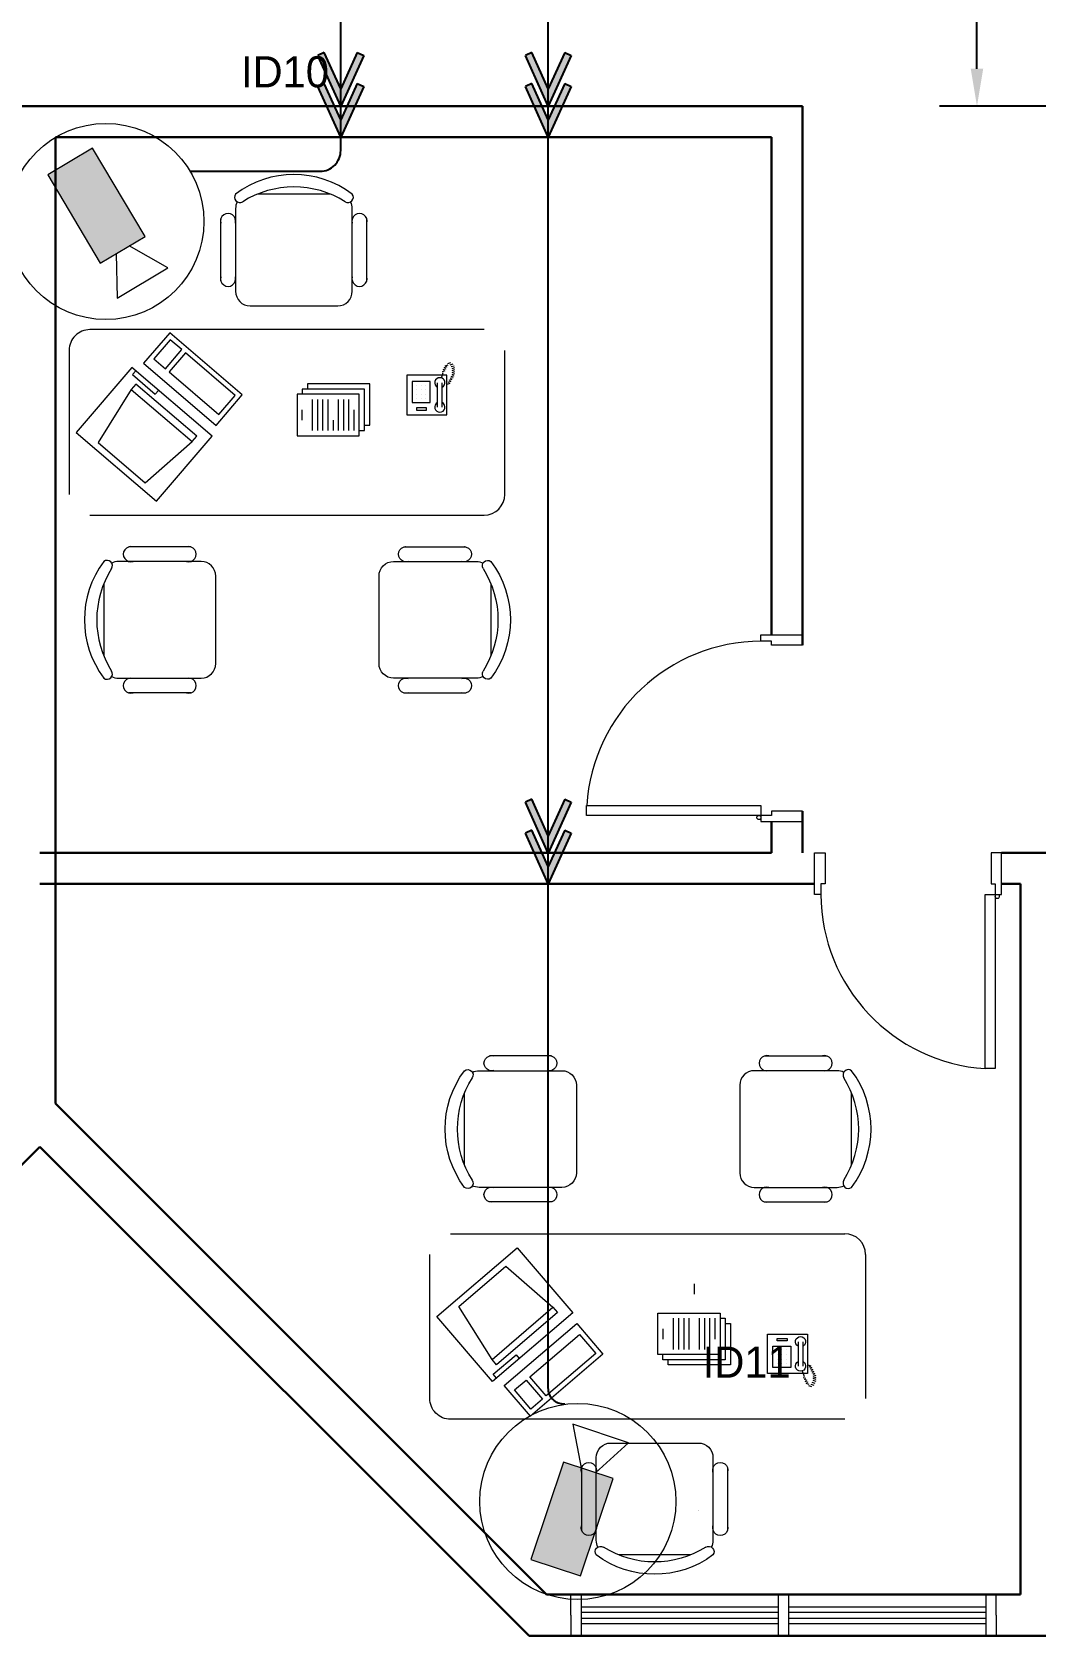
# Model space of a CAD drawing. Extents: x -15 to 352, y 223 to 399.
# Drawn here: x 55.76 to 60.6, y 338.9 to 346.63 of the extents above; entities that cross this region are included whole.
import ezdxf
from ezdxf.enums import TextEntityAlignment as Align

# ---------------------------------------------------------------- set-up
doc = ezdxf.new("R2010")
doc.units = 0
doc.header["$LTSCALE"] = 0.15
doc.layers.get('0').update_dxf_attribs({"color": 252})
doc.layers.get('Defpoints').update_dxf_attribs({"color": 252})
for name, color, linetype in [('0 CCTV', 252, 'Continuous'), ('0 sockets', 252, 'Continuous'), ('AUTOINCR', 7, 'Continuous'), ('CCTV', 4, 'Continuous')]:
    doc.layers.add(name, color=color, linetype=linetype)
for name, color, linetype, lineweight in [('anal', 252, 'Continuous', 20), ('DOOR', 252, 'Continuous', 20), ('E-LT-CKT-NM', 7, 'Continuous', 30), ('sofa', 252, 'Continuous', 9), ('T-CCTV', 7, 'Continuous', 0), ('wall', 252, 'Continuous', 30)]:
    doc.layers.add(name, color=color, linetype=linetype, lineweight=lineweight)
doc.styles.add('SDC-TEXT-ARB', font='sdc-arb.shx')
doc.dimstyles.get("Standard").update_dxf_attribs({"dimtxt": 0.18, "dimasz": 0.18, "dimexe": 0.18, "dimexo": 0.0625, "dimgap": 0.09, "dimtad": 0, "dimtih": 1, "dimtoh": 1, "dimdec": 4, "dimzin": 0, "dimdsep": 46, "dimtxsty": 'Standard', "dimcen": 0.09, "dimadec": 0, "dimazin": 0, "dimtfac": 1, "dimtdec": 4, "dimtofl": 0, "dimtmove": 0, "dimatfit": 3, "dimfxl": 1, "dimtolj": 1, "dimtzin": 0, "dimarcsym": 0})

# ---------------------------------------------------------------- blocks, each defined once
blk = doc.blocks.new('D90')
at = {"layer": 'DOOR'}
for points in [[(0.03, 0.2), (0.03, 1.04), (0.0783, 1.04), (0.0783, 0.2)], [(0.03, 0.2), (0, 0.2), (0, 0), (0.05, 0), (0.05, 0.15), (0.03, 0.15)], [(0.87, 0.2), (0.9, 0.2), (0.9, 0), (0.85, 0), (0.85, 0.15), (0.87, 0.15)]]:
    blk.add_lwpolyline(points, close=True, dxfattribs=at)
blk.add_circle((0.02, 0.21), 0.01, dxfattribs=at)
blk.add_arc((0.0251, 0.1967), 0.8449, 0.22177, 86.38894, dxfattribs=at)
blk = doc.blocks.new('CHAIR7')
for p, q in [((5.12, 15.04), (17.88, 15.04)), ((20, 12), (3, 12)), ((0, 9), (0, -9)), ((23, -7.44), (23, 7.44)), ((3, -12), (20, -12)), ((5.12, -15), (17.88, -15))]:
    blk.add_line(p, q)
for centre, radius, start, end in [((5.56, 13.54), 1.56, 73.7398, 286.2602), ((17.44, 13.54), 1.56, 253.7398, 106.2602), ((3, 9), 3, 90, 180), ((20, 9), 3, 62.4156, 90), ((22.34, 11.12), 1.1, 53.3099, 212.0274), ((4.82, 0), 19.64, 327.5758, 32.4242), ((7, 0), 20, 323.1301, 36.8699), ((3, -9), 3, 180, 270), ((5.56, -13.5), 1.56, 73.7398, 286.2602), ((17.44, -13.5), 1.56, 253.7398, 106.2602), ((20, -9), 3, 270, 297.5844), ((22.34, -11.12), 1.1, 147.9726, 306.6901)]:
    blk.add_arc(centre, radius, start, end)
blk = doc.blocks.new('RECTANG')
for p, q in [((1, 1), (0, 1)), ((0, 1), (0, 0)), ((1, 0), (1, 1)), ((0, 0), (1, 0))]:
    blk.add_line(p, q)
blk = doc.blocks.new('IBMAT', base_point=(61, 306))
for p, q in [((75, 307), (75, 306)), ((81, 307), (75, 307)), ((81, 306), (81, 307))]:
    blk.add_line(p, q)
at = {"xscale": 21, "yscale": 17, "zscale": 21}
blk.add_blockref('RECTANG', (61, 306), dxfattribs=at)
blk = doc.blocks.new('KEYBOARD', base_point=(60, 294))
for p, xscale, yscale, zscale in [((60, 294), 19, 8, 19), ((61, 295), 13, 5, 13), ((75, 295), 3, 5, 3)]:
    blk.add_blockref('RECTANG', p, dxfattribs=dict(xscale=xscale, yscale=yscale, zscale=zscale))
blk = doc.blocks.new('FNCOMP')
for p, q in [((-6.64, 16.23), (-8.5, 3.5)), ((6.08, 16.23), (-6.64, 16.23)), ((8, 3.5), (6.08, 16.23)), ((-8.5, 3.5), (-8.5, 2.04)), ((8, 3.5), (-8.5, 3.5)), ((8, 2.04), (8, 3.5)), ((-8.5, 2.04), (8, 2.04))]:
    blk.add_line(p, q)
at = {"xscale": 1.033846153846154, "yscale": 1.033846153846154, "zscale": 1.033846153846154}
for name, p in [('IBMAT', (-10.86, 0)), ('KEYBOARD', (-10.05, -10.5))]:
    blk.add_blockref(name, p, dxfattribs=at)
blk = doc.blocks.new('FNPHONE')
for p, q in [((-7.29, 6.54), (-7.29, 1.54)), ((-6.29, 6.54), (-6.29, 1.54)), ((-3.87, 4.85), (-3.87, 4.85)), ((-3.87, 3.91), (-3.87, 3.91)), ((-2.94, 4.85), (-2.94, 4.85)), ((-2.94, 3.91), (-2.94, 3.91)), ((-2, 4.85), (-2, 4.85)), ((-2, 3.91), (-2, 3.91)), ((-9.1, 0.22), (-9.7, 0.02)), ((-8.9, 0.62), (-9.5, 0.42)), ((-8.7, 1.02), (-9.3, 0.82)), ((-8.5, 1.42), (-9.1, 1.22)), ((-8.3, 1.82), (-8.9, 1.62)), ((-7.14, 0.56), (-7.5, -0.58)), ((-3.87, 2.97), (-3.87, 2.97)), ((-3.87, 2.03), (-3.87, 2.03)), ((-2.94, 2.97), (-2.94, 2.97)), ((-2.94, 2.03), (-2.94, 2.03)), ((-2, 2.97), (-2, 2.97)), ((-2, 2.03), (-2, 2.03)), ((-9.3, -0.18), (-9.9, -0.38)), ((-9.3, -0.58), (-9.9, -0.78)), ((-9.3, -0.98), (-9.9, -1.18)), ((-9.3, -1.38), (-9.9, -1.58)), ((-9.1, -1.78), (-9.7, -1.98)), ((-8.9, -2.18), (-9.5, -2.38)), ((-8.43, -2.46), (-9.03, -2.66)), ((-7.9, -1.98), (-8.5, -2.18)), ((-7.7, -1.58), (-8.3, -1.78)), ((-7.5, -1.18), (-8.1, -1.38)), ((-7.3, -0.78), (-7.9, -0.98))]:
    blk.add_line(p, q)
for centre, start, end in [((-6.79, 6.54), 298.4915, 241.5085), ((-6.79, 1.54), 118.4915, 61.5085)]:
    blk.add_arc(centre, 1.05, start, end)
for p, xscale, yscale, zscale in [((-8.21, 0), 8.20528234483245, 8.104073169521023, 8.20528234483245), ((-4.03, 6.72), 2.03125, 0.46875, 2.03125), ((-4.81, 1.25), 3.75, 4.375, 3.75)]:
    blk.add_blockref('RECTANG', p, dxfattribs=dict(xscale=xscale, yscale=yscale, zscale=zscale))
blk = doc.blocks.new('ARCH')
at = {"layer": 'anal'}
for p, q in [((58.3582, 339), (58.3582, 339.1)), ((58.4082, 339.1), (58.4082, 338.9)), ((59.3582, 339.1), (59.3582, 338.9)), ((59.4082, 339.1), (59.4082, 338.9)), ((60.3582, 339.1), (60.3582, 338.9)), ((60.4082, 339), (60.4082, 339.1)), ((58.3582, 339), (58.3582, 338.9)), ((58.4082, 339.04), (59.3582, 339.04)), ((58.4082, 339.015), (59.3582, 339.015)), ((58.4082, 339), (58.4082, 338.9)), ((58.4082, 338.985), (59.3582, 338.985)), ((59.4082, 339.04), (60.3582, 339.04)), ((59.4082, 339.015), (60.3582, 339.015)), ((59.4082, 338.985), (60.3582, 338.985)), ((60.3582, 339), (60.3582, 338.9)), ((60.4082, 339), (60.4082, 338.9)), ((58.4082, 338.96), (59.3582, 338.96)), ((59.4082, 338.96), (60.3582, 338.96))]:
    blk.add_line(p, q, dxfattribs=at)
at = {"layer": 'sofa'}
for p, q in [((58.0409, 344.4032), (58.0409, 345.0976)), ((56.0409, 344.3032), (57.9409, 344.3032)), ((57.7791, 340.8389), (59.6791, 340.8389)), ((59.7791, 340.7389), (59.7791, 340.0445))]:
    blk.add_line(p, q, dxfattribs=at)
for points in [[(57.9409, 345.1976), (56.0409, 345.1976, 0.414214), (55.9409, 345.0976), (55.9409, 344.4032)], [(59.6791, 339.9445), (57.7791, 339.9445, -0.414214), (57.6791, 340.0445), (57.6791, 340.7389)]]:
    blk.add_lwpolyline(points, format="xyb", dxfattribs=at)
for points in [[(57.3644, 344.7361), (57.3894, 344.7361), (57.3894, 344.9361), (57.0894, 344.9361), (57.0894, 344.9111)], [(57.0394, 344.6861), (57.3394, 344.6861), (57.3394, 344.8861), (57.0394, 344.8861), (57.0394, 344.6861)], [(57.3394, 344.7111), (57.3644, 344.7111), (57.3644, 344.9111), (57.0644, 344.9111), (57.0644, 344.8861)], [(57.1144, 344.7111), (57.1144, 344.8611)], [(57.1394, 344.7111), (57.1394, 344.8611)], [(57.1644, 344.7111), (57.1644, 344.8611)], [(57.1894, 344.7111), (57.1894, 344.8611)], [(57.2394, 344.7111), (57.2394, 344.8611)], [(57.2644, 344.7111), (57.2644, 344.8611)], [(57.2894, 344.7111), (57.2894, 344.8611)], [(57.0644, 344.7611), (57.0644, 344.8111)], [(57.3144, 344.7111), (57.3144, 344.8111)], [(57.2144, 344.7111), (57.2144, 344.7611)], [(58.9527, 340.5973), (58.9527, 340.5473)], [(58.7777, 340.4561), (59.0777, 340.4561), (59.0777, 340.2561), (58.7777, 340.2561), (58.7777, 340.4561)], [(59.0777, 340.4311), (59.1027, 340.4311), (59.1027, 340.2311), (58.8027, 340.2311), (58.8027, 340.2561)], [(58.8027, 340.3811), (58.8027, 340.3311)], [(59.1027, 340.4061), (59.1277, 340.4061), (59.1277, 340.2061), (58.8277, 340.2061), (58.8277, 340.2311)], [(58.8527, 340.4311), (58.8527, 340.2811)], [(58.8777, 340.4311), (58.8777, 340.2811)], [(58.9027, 340.4311), (58.9027, 340.2811)], [(58.9277, 340.4311), (58.9277, 340.2811)], [(58.9777, 340.4311), (58.9777, 340.2811)], [(59.0027, 340.4311), (59.0027, 340.2811)], [(59.0277, 340.4311), (59.0277, 340.2811)], [(59.0527, 340.4311), (59.0527, 340.3311)]]:
    blk.add_lwpolyline(points, dxfattribs=at)
for centre, start, end in [((57.9409, 344.4032), 270, 0), ((59.6791, 340.7389), 0, 90)]:
    blk.add_arc(centre, 0.1, start, end, dxfattribs=at)
at = {"layer": 'wall'}
for p, q in [((53.325, 346.275), (55.875, 346.275)), ((59.475, 346.275), (55.8, 346.275)), ((59.475, 346.275), (59.475, 343.6755)), ((55.875, 341.4664), (55.875, 346.125)), ((59.325, 346.125), (55.875, 346.125)), ((59.325, 346.125), (59.325, 343.7255)), ((59.475, 342.8755), (59.475, 342.675)), ((59.325, 342.8255), (59.325, 342.675)), ((59.325, 342.675), (55.8, 342.675)), ((60.7663, 342.675), (60.4337, 342.675)), ((59.5337, 342.525), (55.8, 342.525)), ((60.525, 342.525), (60.4337, 342.525)), ((60.525, 342.525), (60.525, 339.1)), ((58.2414, 339.1), (55.875, 341.4664)), ((55.8, 341.2586), (53.5, 338.9586)), ((55.8, 341.2586), (53.5414, 339)), ((58.1586, 338.9), (55.8, 341.2586)), ((60.525, 339.1), (58.2414, 339.1)), ((63.0414, 338.9), (58.1586, 338.9))]:
    blk.add_line(p, q, dxfattribs=at)
at = {"layer": 'DOOR'}
for p, rotation in [((59.475, 342.8255), 90), ((60.4337, 342.675), 180)]:
    blk.add_blockref('D90', p, dxfattribs=dict(at, rotation=rotation))
at = {"layer": 'sofa'}
for name, p, xscale, yscale, zscale, rotation in [('CHAIR7', (57.0243, 345.3122), 0.0234375, 0.0234375, 0.0234375, 90), ('FNCOMP', (56.4364, 344.8495), 0.02343749999997079, 0.02343749999997079, 0.02343749999997079, 139.3987053547845), ('FNPHONE', (57.5685, 344.9773), 0.0234375, 0.0234375, 0.0234375, 180), ('CHAIR7', (56.6474, 343.7985), 0.0234375, 0.0234375, 0.0234375, 180), ('CHAIR7', (57.4344, 343.7985), -0.0234375, 0.0234375, 0.0234375, 180), ('FNCOMP', (58.1746, 340.2926), -0.02343749999997079, 0.0234375, 0.0234375, 40.60129464521547), ('CHAIR7', (58.7625, 339.8299), -0.0234375, 0.0234375, 0.0234375, 90)]:
    blk.add_blockref(name, p, dxfattribs=dict(at, xscale=xscale, yscale=yscale, zscale=zscale, rotation=rotation))
at = {"layer": 'sofa', "yscale": 0.0234375, "zscale": 0.0234375}
for name, p, xscale in [('CHAIR7', (58.3856, 341.3437), -0.0234375), ('CHAIR7', (59.1727, 341.3437), 0.0234375), ('FNPHONE', (59.3067, 340.1648), -0.0234375)]:
    blk.add_blockref(name, p, dxfattribs=dict(at, xscale=xscale))
blk = doc.blocks.new('LEGEND_dwg_CCTV DOME-1155345-TELECOMMUNICATION LEGEND_ GENERAL NOTES _SYMBOLS _ ABBREVIATIONS')
at = {"layer": 'T-CCTV'}
blk.add_hatch(color=256, dxfattribs=at).paths.add_polyline_path([(255, -95.2), (-120.1, -95.2), (-120.1, 95.2), (255, 95.2)], flags=0)
at = {"layer": 'T-CCTV', "flags": 128}
for points in [[(-120.1, 27.6), (-261.6, 107.6), (-261.6, -107.6), (-120.1, -27.6)], [(255, -95.2), (255, 95.2), (-120.1, 95.2), (-120.1, -95.2), (255, -95.2)]]:
    blk.add_lwpolyline(points, dxfattribs=at)
at = {"layer": 'T-CCTV'}
blk.add_circle((0, 0), 358.2, dxfattribs=at)
blk = doc.blocks.new('ID CAMERA')
at = {"layer": 'CCTV', "color": 6, "xscale": 1.150579243575653, "yscale": 1.150579243575653, "zscale": 1.150579243575653}
blk.add_blockref('LEGEND_dwg_CCTV DOME-1155345-TELECOMMUNICATION LEGEND_ GENERAL NOTES _SYMBOLS _ ABBREVIATIONS', (0, 0), dxfattribs=at)
at = {"layer": 'E-LT-CKT-NM', "color": 1, "style": 'SDC-TEXT-ARB'}
blk.add_attdef('ID', (-127.3, 492.1), '', height=326.1, dxfattribs=at)
blk = doc.blocks.new('*D138')
at = {"layer": '0 sockets', "color": 0, "lineweight": -2, "transparency": 16777216}
for p, q in [((60.9331, 347.6204), (60.136, 347.6204)), ((60.316, 347.4404), (60.316, 347.1277)), ((60.316, 346.455), (60.316, 346.7677)), ((61.9577, 346.275), (60.136, 346.275))]:
    blk.add_line(p, q, dxfattribs=at)
at = {"layer": '0 sockets', "color": 0, "transparency": 16777216}
for points in [[(60.286, 347.4404), (60.346, 347.4404), (60.316, 347.6204)], [(60.286, 346.455), (60.346, 346.455), (60.316, 346.275)]]:
    blk.add_solid(points, dxfattribs=at)
at = {"layer": 'Defpoints', "color": 0, "transparency": 16777216}
for p in [(60.316, 347.6204), (60.9956, 347.6204), (62.0202, 346.275)]:
    blk.add_point(p, dxfattribs=at)
at = {"layer": '0 sockets', "color": 0, "transparency": 16777216, "insert": (60.316, 346.9477), "char_height": 0.18, "attachment_point": 5}
blk.add_mtext('\\A1;1.3454', dxfattribs=at)
blk = doc.blocks.new('ds')
h = blk.add_hatch(color=2)
h.dxf.hatch_style = 1
h.paths.add_polyline_path([(0.2593, 0.0792), (0.2452, 0.1105), (0, 0), (0.2452, -0.1105), (0.2593, -0.0792), (0.0836, 0)])
at = {"layer": '0 sockets', "color": 3}
for points in [[(0.2452, -0.1105), (0, 0), (0.2452, 0.1105)], [(0.2593, -0.0792), (0.0836, 0), (0.2593, 0.0792)], [(0.2593, 0.0792), (0.2452, 0.1105)], [(0.2593, -0.0792), (0.2452, -0.1105)]]:
    blk.add_lwpolyline(points, dxfattribs=at)
blk = doc.blocks.new('qa')
h = blk.add_hatch(color=1)
h.dxf.hatch_style = 1
h.paths.add_polyline_path([(0.2593, 0.0792), (0.2452, 0.1105), (0, 0), (0.2452, -0.1105), (0.2593, -0.0792), (0.0836, 0)])
h.paths.add_polyline_path([(0.4084, 0.0792), (0.3943, 0.1105), (0.1491, 0), (0.3943, -0.1105), (0.4084, -0.0792), (0.2326, 0)])
h = blk.add_hatch(color=1)
h.dxf.hatch_style = 1
h.paths.add_polyline_path([(0.2593, 0.0792), (0.2452, 0.1105), (0, 0), (0.2452, -0.1105), (0.2593, -0.0792), (0.0836, 0)])
at = {"layer": '0 sockets', "color": 3}
for p in [(0, 0), (0.1491, 0)]:
    blk.add_blockref('ds', p, dxfattribs=at)

msp = doc.modelspace()

# ---------------------------------------------------------------- linework, layer by layer
at = {"layer": '0 sockets', "color": 3}
for points in [[(56.52301, 345.96091), (57.15, 345.96091, 0.4142136), (57.25, 346.06091), (57.25, 346.83914)], [(58.32914, 340.01668), (58.32835, 340.01668, -0.4142136), (58.25, 340.09503), (58.25, 346.83918)]]:
    msp.add_lwpolyline(points, format="xyb", dxfattribs=at)

# ---------------------------------------------------------------- block references
at = {"layer": '0 CCTV', "color": 2}
ref = msp.add_blockref('ID CAMERA', (56.11781, 345.71895), dxfattribs=dict(at, xscale=0.001147, yscale=0.001147, zscale=0.001147, rotation=120.7901216512884))
ref.add_attrib('ID', 'ID', (55.70764, 345.3046), dxfattribs={"layer": 'E-LT-CKT-NM', "color": 1, "height": 0.003741, "rotation": 120.790122, "style": 'SDC-TEXT-ARB'})
ref = msp.add_blockref('ID CAMERA', (58.39251, 339.54816), dxfattribs=dict(at, xscale=0.001146999999999999, yscale=0.001146999999999999, zscale=0.001146999999999999, rotation=251.4674397837223))
ref.add_attrib('ID', 'ID', (58.9741, 339.50717), dxfattribs={"layer": 'E-LT-CKT-NM', "color": 1, "height": 0.003741, "rotation": 251.46744, "style": 'SDC-TEXT-ARB'})
at = {"layer": '0 sockets', "color": 3}
msp.add_blockref('ARCH', (0, 0), dxfattribs=at)
at = {"layer": '0 sockets', "color": 6, "rotation": 90}
for p in [(57.25, 346.125), (58.25, 346.125), (58.25, 342.525)]:
    msp.add_blockref('qa', p, dxfattribs=at)

# ---------------------------------------------------------------- texts
at = {"layer": 'AUTOINCR', "color": 1}
for s, p in [('ID10', (56.76935, 346.32049)), ('ID11', (58.99444, 340.10009))]:
    msp.add_text(s, height=0.15, dxfattribs=at).set_placement(p, align=Align.BOTTOM_LEFT)

# ---------------------------------------------------------------- dimensions: what is measured, and where the dimension line sits
at = {"layer": '0 sockets', "color": 6}
dim = msp.add_linear_dim(base=(60.316, 347.6204), p1=(62.02016, 346.275), p2=(60.99557, 347.6204), angle=90, dimstyle='Standard', dxfattribs=at)
dim.commit()
dim.dimension.update_dxf_attribs({"geometry": '*D138', "text_midpoint": (60.316, 346.9477)})

doc.saveas('drawing.dxf')
